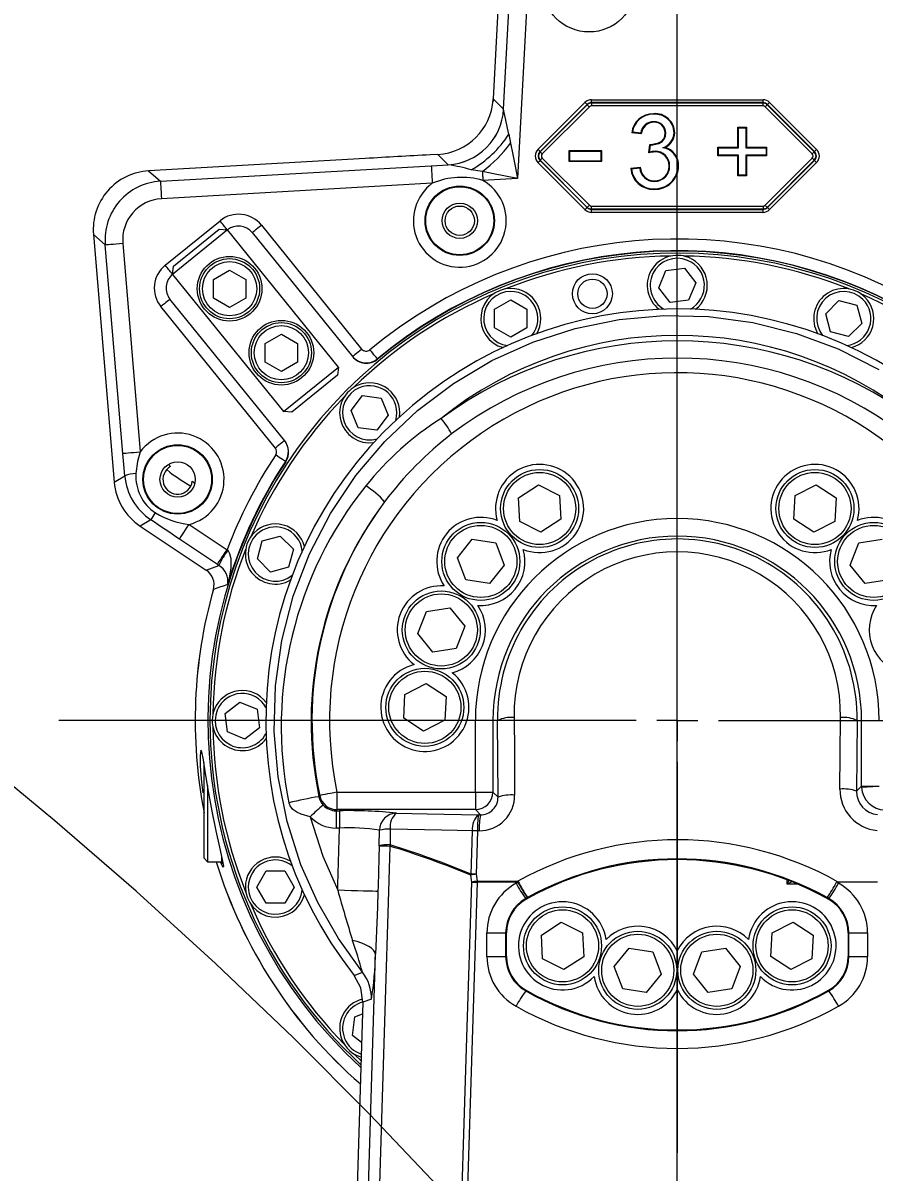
# Model space of a CAD drawing. Header units: millimetres. Extents: x 20 to 768, y 29 to 540.
# Drawn here: x 191.87 to 206.35, y 429.82 to 449.36 of the extents above; entities that cross this region are included whole.
import ezdxf

# ---------------------------------------------------------------- set-up
doc = ezdxf.new("R2010")
doc.units = ezdxf.units.MM
doc.linetypes.add('CENTERX2', pattern=[20.32, 12.7, -2.54, 2.54, -2.54])
doc.styles.add('SLDTEXTSTYLE0', font='TXT', dxfattribs={"width": 0.605})
doc.dimstyles.new('SLDDIMSTYLE0', dxfattribs={"dimtxt": 3.5, "dimasz": 3.5, "dimexe": 0, "dimexo": 0.0625, "dimgap": 0.875, "dimtad": 1, "dimtoh": 1, "dimlfac": 10, "dimrnd": 1e-09, "dimzin": 12, "dimdsep": 46, "dimtxsty": 'SLDTEXTSTYLE0', "dimsah": 1, "dimcen": 0.09, "dimadec": 0, "dimazin": 0, "dimtfac": 1, "dimtdec": 3, "dimtofl": 0, "dimtmove": 0, "dimatfit": 3, "dimfxl": 1, "dimfrac": 2, "dimtolj": 1, "dimtzin": 12, "dimarcsym": 0})

# ---------------------------------------------------------------- blocks, each defined once
blk = doc.blocks.new('*D11')
at = {"color": 7, "linetype": 'Continuous', "lineweight": 0, "transparency": 16777216}
for p, q in [((203.003, 512.502), (355.828, 512.502)), ((354.328, 252.399), (354.328, 512.502)), ((232.505, 252.399), (355.828, 252.399))]:
    blk.add_line(p, q, dxfattribs=at)
for points in [[(354.328, 512.502), (353.79, 509.002), (354.867, 509.002)], [(354.328, 252.399), (354.867, 255.899), (353.79, 255.899)]]:
    blk.add_solid(points, dxfattribs=at)
at = {"color": 7, "linetype": 'Continuous', "lineweight": 0, "transparency": 16777216, "insert": (349.816, 377.113), "char_height": 3.5, "attachment_point": 1, "rotation": 90, "style": 'SLDTEXTSTYLE0'}
blk.add_mtext('2601', dxfattribs=at)
blk = doc.blocks.new('SW_CENTERMARKSYMBOL_0')
at = {"color": 0, "linetype": 'Continuous', "lineweight": 0}
blk.add_line((0, 0.7), (0, 78.496), dxfattribs=at)
blk = doc.blocks.new('SW_CENTERMARKSYMBOL_1')
at = {"color": 0, "linetype": 'Continuous', "lineweight": 0}
for p, q in [((0, 0.7), (0, 7.35)), ((0, 0), (0, 0.35)), ((-0.7, 0), (-10.522, 0)), ((0, 0), (-0.35, 0)), ((0, 0), (0, -0.35)), ((0, 0), (0.35, 0)), ((0.7, 0), (9.437, 0)), ((0, -0.7), (0, -7.35))]:
    blk.add_line(p, q, dxfattribs=at)

msp = doc.modelspace()

# ---------------------------------------------------------------- linework, layer by layer
at = {"color": 7, "linetype": 'Continuous', "lineweight": 15}
for p, q in [((200.025953, 451.058915), (199.869537, 448.074308)), ((200.026774, 451.05888), (199.870358, 448.074272)), ((200.047488, 447.897938), (200.208805, 450.976053)), ((200.507983, 450.960377), (200.285767, 446.720246)), ((199.870358, 448.074272), (200.047488, 447.897938)), ((201.544037, 448.059586), (204.461194, 448.059586)), ((201.544037, 448.009649), (201.544037, 448.059586)), ((204.461194, 448.009649), (204.461194, 448.059586)), ((199.865439, 448.044208), (199.864712, 448.025742)), ((200.632363, 447.213331), (201.432364, 448.013321)), ((201.46767, 447.978023), (200.66767, 447.178021)), ((200.67157, 447.174123), (201.47157, 447.974113)), ((201.506877, 447.938815), (200.706877, 447.138813)), ((201.47157, 447.974113), (201.46767, 447.978023)), ((204.461194, 448.009649), (201.544037, 448.009649)), ((201.544037, 448.009649), (201.544037, 448.00413)), ((201.544037, 448.00413), (204.461194, 448.00413)), ((201.544037, 448.00413), (201.544037, 447.954205)), ((204.461194, 447.954205), (201.544037, 447.954205)), ((204.461194, 448.00413), (204.461194, 448.009649)), ((204.461194, 447.954205), (204.461194, 448.00413)), ((205.298354, 447.138813), (204.498353, 447.938815)), ((204.53756, 447.978023), (204.53366, 447.974113)), ((204.53366, 447.974113), (205.33366, 447.174123)), ((205.33756, 447.178021), (204.53756, 447.978023)), ((204.572867, 448.013321), (205.372867, 447.213331)), ((202.598587, 447.811166), (202.598666, 447.821656)), ((200.135802, 447.470799), (200.164752, 447.318354)), ((202.390051, 447.479728), (202.22723, 447.496012)), ((202.381484, 447.491124), (202.239816, 447.505286)), ((204.04502, 447.583226), (204.034538, 447.593704)), ((204.034538, 447.593704), (204.181076, 447.593704)), ((204.034538, 447.251776), (204.034538, 447.593704)), ((204.04502, 447.583226), (204.170595, 447.583226)), ((204.04502, 447.241298), (204.04502, 447.583226)), ((204.170595, 447.583226), (204.181076, 447.593704)), ((204.170595, 447.583226), (204.170595, 447.241298)), ((204.181076, 447.593704), (204.181076, 447.251776)), ((202.518782, 447.154084), (202.535572, 447.300628)), ((202.53094, 447.168115), (202.544808, 447.289148)), ((198.929912, 447.129873), (198.797971, 447.12235)), ((198.797994, 447.121945), (198.797971, 447.12235)), ((198.929936, 447.129455), (198.797994, 447.121945)), ((198.929936, 447.129455), (198.929912, 447.129873)), ((199.107002, 446.953193), (198.929936, 447.129455)), ((200.66767, 447.178021), (200.67157, 447.174123)), ((200.67157, 447.174123), (200.706877, 447.138813)), ((201.168731, 447.181168), (201.158249, 447.191647)), ((201.716389, 447.191647), (201.158249, 447.191647)), ((201.158249, 447.191647), (201.158249, 447.011653)), ((201.705907, 447.181168), (201.168731, 447.181168)), ((201.168731, 447.181168), (201.168731, 447.022131)), ((201.705907, 447.181168), (201.716389, 447.191647)), ((201.705907, 447.022131), (201.705907, 447.181168)), ((201.716389, 447.011653), (201.716389, 447.191647)), ((203.703096, 447.241298), (203.692615, 447.251776)), ((203.692615, 447.251776), (204.034538, 447.251776)), ((203.692615, 447.105244), (203.692615, 447.251776)), ((203.703096, 447.115722), (203.692615, 447.105244)), ((204.034538, 447.105244), (203.692615, 447.105244)), ((203.703096, 447.241298), (204.04502, 447.241298)), ((203.703096, 447.115722), (203.703096, 447.241298)), ((204.04502, 447.115722), (203.703096, 447.115722)), ((204.04502, 447.241298), (204.034538, 447.251776)), ((204.04502, 447.115722), (204.034538, 447.105244)), ((204.034538, 446.763316), (204.034538, 447.105244)), ((204.04502, 446.773794), (204.04502, 447.115722)), ((204.170595, 447.241298), (204.181076, 447.251776)), ((204.170595, 447.241298), (204.512518, 447.241298)), ((204.170595, 447.115722), (204.181076, 447.105244)), ((204.512518, 447.115722), (204.170595, 447.115722)), ((204.170595, 447.115722), (204.170595, 446.773794)), ((204.181076, 447.251776), (204.523, 447.251776)), ((204.523, 447.105244), (204.181076, 447.105244)), ((204.181076, 447.105244), (204.181076, 446.763316)), ((204.512518, 447.241298), (204.523, 447.251776)), ((204.512518, 447.241298), (204.512518, 447.115722)), ((204.512518, 447.115722), (204.523, 447.105244)), ((204.523, 447.251776), (204.523, 447.105244)), ((205.298354, 447.138813), (205.33366, 447.174123)), ((205.33366, 447.174123), (205.33756, 447.178021)), ((205.372867, 447.213331), (205.33756, 447.178021)), ((197.694591, 447.059527), (194.009008, 446.849647)), ((197.694614, 447.05911), (194.009031, 446.849242)), ((194.210358, 446.67435), (198.817222, 446.936694)), ((197.694614, 447.05911), (197.694591, 447.059527)), ((198.817222, 446.936694), (199.107728, 446.952537)), ((200.632363, 446.98998), (200.66767, 447.02529)), ((201.432364, 446.189979), (200.632363, 446.98998)), ((200.67157, 447.029188), (200.66767, 447.02529)), ((200.66767, 447.02529), (201.46767, 446.225289)), ((200.67157, 447.029188), (200.706877, 447.064498)), ((201.47157, 446.229187), (200.67157, 447.029188)), ((200.706877, 447.064498), (201.506877, 446.264497)), ((201.168731, 447.022131), (201.158249, 447.011653)), ((201.158249, 447.011653), (201.716389, 447.011653)), ((201.168731, 447.022131), (201.705907, 447.022131)), ((201.705907, 447.022131), (201.716389, 447.011653)), ((202.210949, 446.893576), (202.37377, 446.90986)), ((202.222654, 446.884206), (202.365577, 446.898499)), ((204.498353, 446.264497), (205.298354, 447.064498)), ((205.33366, 447.029188), (204.53366, 446.229187)), ((204.53756, 446.225289), (205.33756, 447.02529)), ((205.372867, 446.98998), (204.572867, 446.189979)), ((205.33756, 447.02529), (205.33366, 447.029188)), ((205.33756, 447.02529), (205.372867, 446.98998)), ((194.009031, 446.849242), (194.009008, 446.849647)), ((194.009031, 446.849242), (194.210358, 446.67435)), ((199.687107, 446.838549), (199.498143, 446.866122)), ((200.285767, 446.720246), (199.695758, 446.686641)), ((204.04502, 446.773794), (204.034538, 446.763316)), ((204.181076, 446.763316), (204.034538, 446.763316)), ((204.170595, 446.773794), (204.04502, 446.773794)), ((204.170595, 446.773794), (204.181076, 446.763316)), ((198.834254, 446.637586), (194.22739, 446.375254)), ((201.46767, 446.225289), (201.47157, 446.229187)), ((201.506877, 446.264497), (201.47157, 446.229187)), ((201.544037, 446.19917), (201.544037, 446.249095)), ((201.544037, 446.249095), (204.461194, 446.249095)), ((201.544037, 446.19917), (201.544037, 446.193651)), ((204.461194, 446.19917), (201.544037, 446.19917)), ((201.544037, 446.143726), (201.544037, 446.193651)), ((201.544037, 446.193651), (204.461194, 446.193651)), ((204.461194, 446.143726), (201.544037, 446.143726)), ((204.461194, 446.249095), (204.461194, 446.19917)), ((204.461194, 446.193651), (204.461194, 446.19917)), ((204.461194, 446.143726), (204.461194, 446.193651)), ((204.53366, 446.229187), (204.53756, 446.225289)), ((204.53756, 446.225289), (204.572867, 446.189979)), ((194.291245, 445.245055), (195.223821, 446.000245)), ((195.927054, 445.926336), (197.632912, 443.819764)), ((193.070652, 445.768979), (193.070242, 445.768944)), ((193.070242, 445.768944), (193.422676, 441.555718)), ((193.070652, 445.768979), (193.423086, 441.555754)), ((193.271978, 445.594099), (193.070652, 445.768979)), ((195.349685, 445.844808), (194.417109, 445.089629)), ((194.431892, 445.230273), (195.209038, 445.859602)), ((195.209038, 445.859602), (195.349685, 445.844808)), ((195.311998, 445.848778), (195.332822, 445.865634)), ((197.237646, 443.513373), (195.349685, 445.844808)), ((195.771625, 445.800463), (197.480782, 443.689838)), ((193.568781, 442.045918), (193.271978, 445.594099)), ((193.570524, 445.619074), (193.867327, 442.070893)), ((194.400247, 445.110455), (194.421071, 445.127312)), ((194.417109, 445.089629), (194.431892, 445.230273)), ((195.111853, 445.004276), (195.386854, 445.16305)), ((195.386854, 445.16305), (195.661853, 445.004276)), ((202.687789, 444.860199), (202.809308, 445.153573)), ((202.809308, 445.153573), (203.124134, 445.195022)), ((203.124134, 445.195022), (203.317441, 444.943097)), ((194.417109, 445.089629), (196.305071, 442.758194)), ((195.111853, 444.686738), (195.111853, 445.004276)), ((195.661853, 445.004276), (195.661853, 444.686738)), ((203.317441, 444.943097), (203.195923, 444.649723)), ((202.881098, 444.608286), (202.687789, 444.860199)), ((196.165107, 442.136529), (194.217332, 444.541827)), ((196.323995, 442.258123), (194.372762, 444.667688)), ((195.386854, 444.527963), (195.111853, 444.686738)), ((195.661853, 444.686738), (195.386854, 444.527963)), ((199.895759, 444.497135), (200.170758, 444.655898)), ((200.170758, 444.655898), (200.445758, 444.497135)), ((203.195923, 444.649723), (202.881098, 444.608286)), ((205.52775, 444.420543), (205.752286, 444.645086)), ((205.752286, 444.645086), (206.05901, 444.562891)), ((206.05901, 444.562891), (206.141196, 444.256178)), ((199.895759, 444.179586), (199.895759, 444.497135)), ((200.445758, 444.497135), (200.445758, 444.179586)), ((205.609937, 444.11383), (205.52775, 444.420543)), ((200.170758, 444.020823), (199.895759, 444.179586)), ((200.445758, 444.179586), (200.170758, 444.020823)), ((206.141196, 444.256178), (205.916659, 444.031635)), ((195.992902, 443.916276), (196.267902, 444.075039)), ((196.267902, 444.075039), (196.542902, 443.916276)), ((205.916659, 444.031635), (205.609937, 444.11383)), ((195.992902, 443.598727), (195.992902, 443.916276)), ((196.542902, 443.916276), (196.542902, 443.598727)), ((196.267902, 443.439964), (195.992902, 443.598727)), ((196.542902, 443.598727), (196.267902, 443.439964)), ((197.902047, 443.651882), (197.905692, 443.647388)), ((196.305071, 442.758194), (197.237646, 443.513373)), ((197.222863, 443.37273), (196.445718, 442.743412)), ((197.237646, 443.513373), (197.222863, 443.37273)), ((197.455199, 442.775694), (197.648507, 443.027619)), ((197.648507, 443.027619), (197.963333, 442.98617)), ((197.963333, 442.98617), (198.084851, 442.692796)), ((197.576718, 442.48232), (197.455199, 442.775694)), ((196.445718, 442.743412), (196.305071, 442.758194)), ((198.084851, 442.692796), (197.891544, 442.440871)), ((197.891544, 442.440871), (197.576718, 442.48232)), ((196.341342, 441.903487), (196.337484, 441.908148)), ((193.423086, 441.555754), (193.602711, 441.661957)), ((194.317877, 441.770092), (194.368011, 441.724911)), ((193.422676, 441.555718), (193.423086, 441.555754)), ((194.750815, 441.571704), (194.796494, 441.541353)), ((200.300619, 441.291502), (200.63962, 441.511527)), ((200.63962, 441.511527), (200.99967, 441.327956)), ((205.005675, 441.328135), (205.365819, 441.511527)), ((205.365819, 441.511527), (205.704707, 441.291323)), ((200.321667, 440.887907), (200.300619, 441.291502)), ((200.99967, 441.327956), (201.020716, 440.924362)), ((204.98442, 440.924552), (205.005675, 441.328135)), ((205.704707, 441.291323), (205.683452, 440.88774)), ((194.047424, 440.914586), (193.86571, 440.807143)), ((194.699002, 440.836659), (195.345563, 440.407208)), ((200.681715, 440.704337), (200.321667, 440.887907)), ((201.020716, 440.924362), (200.681715, 440.704337)), ((205.323309, 440.704349), (204.98442, 440.924552)), ((205.683452, 440.88774), (205.323309, 440.704349)), ((193.865483, 440.806809), (193.86571, 440.807143)), ((193.865483, 440.806809), (194.98766, 440.061441)), ((193.86571, 440.807143), (194.987887, 440.061775)), ((195.941371, 440.558043), (196.248093, 440.640226)), ((196.248093, 440.640226), (196.47263, 440.415695)), ((195.179804, 440.157655), (194.533243, 440.587107)), ((195.859184, 440.251318), (195.941371, 440.558043)), ((199.261734, 440.271059), (199.516152, 440.585068)), ((199.516152, 440.585068), (199.915306, 440.521744)), ((199.915306, 440.521744), (200.060041, 440.144399)), ((205.945158, 440.144614), (206.090087, 440.521875)), ((206.090087, 440.521875), (206.489274, 440.584996)), ((195.345563, 440.407208), (195.354155, 440.39686)), ((196.083721, 440.026787), (195.859184, 440.251318)), ((196.47263, 440.415695), (196.390443, 440.10897)), ((199.40647, 439.893714), (199.261734, 440.271059)), ((194.98766, 440.061441), (194.987887, 440.061775)), ((195.204808, 440.141097), (195.179804, 440.157655)), ((196.390443, 440.10897), (196.083721, 440.026787)), ((200.060041, 440.144399), (199.805623, 439.83039)), ((206.199413, 439.830461), (205.945158, 440.144614)), ((199.805623, 439.83039), (199.40647, 439.893714)), ((206.598599, 439.893583), (206.199413, 439.830461)), ((198.589034, 438.97951), (198.733964, 439.356783)), ((198.733964, 439.356783), (199.133149, 439.419905)), ((199.133149, 439.419905), (199.387406, 439.105752)), ((199.387406, 439.105752), (199.242475, 438.728491)), ((198.84329, 438.665369), (198.589034, 438.97951)), ((199.242475, 438.728491), (198.84329, 438.665369)), ((198.369621, 437.946895), (198.729764, 438.130286)), ((198.729764, 438.130286), (199.068652, 437.910083)), ((198.348366, 437.543312), (198.369621, 437.946895)), ((199.068652, 437.910083), (199.047396, 437.5065)), ((195.309245, 437.62317), (195.561168, 437.81648)), ((195.561168, 437.81648), (195.854539, 437.694958)), ((195.854539, 437.694958), (195.895987, 437.380138)), ((195.350692, 437.308338), (195.309245, 437.62317)), ((198.687253, 437.323108), (198.348366, 437.543312)), ((199.047396, 437.5065), (198.687253, 437.323108)), ((199.867515, 437.501648), (199.567926, 437.501648)), ((199.567926, 436.286345), (199.567926, 437.501648)), ((199.867515, 437.501648), (199.867515, 436.286345)), ((199.943286, 437.501648), (199.867515, 437.501648)), ((199.953021, 436.200836), (199.943286, 437.501648)), ((206.061946, 437.501648), (206.052829, 436.301318)), ((206.061946, 437.501648), (206.137717, 437.501648)), ((206.137717, 436.386207), (206.137717, 437.501648)), ((206.137717, 437.501648), (206.437304, 437.501648)), ((195.644063, 437.186828), (195.350692, 437.308338)), ((195.895987, 437.380138), (195.644063, 437.186828)), ((194.952615, 435.161653), (194.952615, 436.785463)), ((195.012615, 436.398879), (195.012615, 435.101655)), ((206.052829, 436.301318), (206.137717, 436.386207)), ((206.137717, 436.386207), (206.437304, 436.386207)), ((196.907025, 436.207584), (196.920297, 436.224786)), ((197.213495, 436.286345), (197.213495, 435.986748)), ((197.213495, 436.286345), (199.567926, 436.286345)), ((199.567926, 436.286345), (199.867515, 436.286345)), ((199.567926, 436.286345), (199.567926, 435.986748)), ((199.867515, 436.286345), (199.953021, 436.200836)), ((197.198273, 435.967985), (197.257608, 435.967985)), ((197.198273, 435.967985), (197.198273, 435.673264)), ((199.567926, 435.986748), (197.213495, 435.986748)), ((197.257608, 435.967985), (197.257608, 435.673264)), ((199.654738, 435.89994), (199.567926, 435.986748)), ((199.623774, 435.900048), (199.654738, 435.89994)), ((197.257608, 435.673264), (197.198273, 435.673264)), ((197.932317, 435.373429), (197.936012, 435.637489)), ((198.120455, 435.656908), (198.118155, 435.38988)), ((199.634561, 435.627368), (199.60341, 435.627476)), ((194.952615, 435.161653), (195.012615, 435.101655)), ((195.252616, 435.076657), (195.252616, 435.187081)), ((195.012615, 435.101655), (195.252616, 435.101655)), ((195.252616, 435.076657), (195.277283, 435.076657)), ((195.848364, 434.669796), (196.007135, 434.9448)), ((196.007135, 434.9448), (196.324678, 434.9448)), ((196.324678, 434.9448), (196.483449, 434.669796)), ((199.505071, 434.755936), (199.488494, 434.873417)), ((199.581125, 434.888628), (199.597806, 434.769717)), ((199.597806, 434.769717), (200.291708, 434.769717)), ((205.728468, 434.761349), (206.40631, 434.761349)), ((196.007135, 434.394792), (195.848364, 434.669796)), ((196.483449, 434.669796), (196.324678, 434.394792)), ((199.597774, 434.753028), (199.255013, 423.722461)), ((199.505071, 434.755936), (199.597774, 434.753028)), ((200.291683, 434.753028), (199.597774, 434.753028)), ((200.261362, 434.736148), (200.291683, 434.753028)), ((205.710009, 434.754983), (205.74387, 434.736148)), ((196.324678, 434.394792), (196.007135, 434.394792)), ((200.452863, 434.490827), (200.424348, 434.474853)), ((200.430757, 434.463421), (200.424348, 434.474853)), ((200.430757, 434.463421), (200.466864, 434.483603)), ((205.538368, 434.483603), (205.574475, 434.463421)), ((205.580884, 434.474853), (205.552368, 434.490827)), ((205.574475, 434.463421), (205.580884, 434.474853)), ((200.690408, 433.853892), (201.029409, 434.073916)), ((201.029409, 434.073916), (201.389457, 433.890346)), ((204.615886, 433.890525), (204.97603, 434.073904)), ((204.97603, 434.073904), (205.314918, 433.853713)), ((199.764021, 433.489481), (199.764021, 433.889488)), ((199.764021, 433.889488), (200.083041, 433.889488)), ((200.083041, 433.889488), (200.083041, 433.489481)), ((200.096126, 433.889488), (200.083041, 433.889488)), ((200.096126, 433.489481), (200.096126, 433.889488)), ((200.096126, 433.889488), (200.096537, 433.889488)), ((200.096537, 433.489481), (200.096537, 433.889488)), ((200.711454, 433.450297), (200.690408, 433.853892)), ((201.389457, 433.890346), (201.410505, 433.486751)), ((204.594631, 433.486942), (204.615886, 433.890525)), ((205.314918, 433.853713), (205.293663, 433.450124)), ((205.908693, 433.889488), (205.908693, 433.489481)), ((205.908695, 433.889488), (205.909104, 433.889488)), ((205.909104, 433.889488), (205.922191, 433.889488)), ((205.909104, 433.889488), (205.909104, 433.489481)), ((205.922191, 433.889488), (206.241211, 433.889488)), ((205.922191, 433.489481), (205.922191, 433.889488)), ((206.241211, 433.889488), (206.241211, 433.489481)), ((201.930794, 433.317915), (202.185212, 433.631936)), ((202.185212, 433.631936), (202.584365, 433.568612)), ((203.421028, 433.568743), (203.820214, 433.631852)), ((203.820214, 433.631852), (204.074469, 433.317712)), ((199.764021, 433.489481), (200.083041, 433.489481)), ((200.096126, 433.489481), (200.083041, 433.489481)), ((200.096126, 433.489481), (200.096537, 433.489481)), ((201.071504, 433.266726), (200.711454, 433.450297)), ((201.410505, 433.486751), (201.071504, 433.266726)), ((202.584365, 433.568612), (202.7291, 433.191267)), ((203.276098, 433.191475), (203.421028, 433.568743)), ((204.93352, 433.266738), (204.594631, 433.486942)), ((205.293663, 433.450124), (204.93352, 433.266738)), ((205.908695, 433.489481), (205.909104, 433.489481)), ((205.909104, 433.489481), (205.922191, 433.489481)), ((205.922191, 433.489481), (206.241211, 433.489481)), ((202.075529, 432.940576), (201.930794, 433.317915)), ((204.074469, 433.317712), (203.929539, 432.940445)), ((202.7291, 433.191267), (202.474683, 432.877252)), ((203.530353, 432.877329), (203.276098, 433.191475)), ((200.430757, 432.915548), (200.424348, 432.904121)), ((202.474683, 432.877252), (202.075529, 432.940576)), ((203.929539, 432.940445), (203.530353, 432.877329)), ((205.574475, 432.915548), (205.580884, 432.904121)), ((197.654099, 432.715222), (196.005874, 378.715211)), ((197.799527, 432.763437), (197.654099, 432.715222)), ((197.476654, 432.147542), (197.518102, 432.462368)), ((197.518102, 432.462368), (197.648024, 432.516185)), ((197.633108, 432.027492), (197.476654, 432.147542))]:
    msp.add_line(p, q, dxfattribs=at)
at = {"color": 8, "linetype": 'Continuous', "lineweight": 15}
for p, q in [((204.871185, 434.720221), (204.871185, 434.786573)), ((204.871185, 434.720221), (204.900452, 434.778753)), ((204.950395, 434.759823), (204.871185, 434.720221)), ((205.044167, 434.720221), (204.871185, 434.720221))]:
    msp.add_line(p, q, dxfattribs=at)
at = {"color": 7, "linetype": 'Continuous', "lineweight": 15, "flags": 128}
for points in [[(199.86972, 448.062053), (199.86923, 448.056331), (199.866204, 448.025635)], [(201.432364, 448.013321), (201.439033, 448.006657), (201.445465, 448.00022), (201.451425, 447.994259), (201.4567, 447.98899), (201.461102, 447.984591), (201.464471, 447.981218), (201.466687, 447.979), (201.46767, 447.978023)], [(201.47157, 447.974113), (201.472553, 447.973135), (201.474769, 447.970918), (201.478138, 447.967544), (201.48254, 447.963146), (201.487815, 447.957876), (201.493776, 447.951916), (201.500207, 447.945479), (201.506877, 447.938815)], [(204.498353, 447.938815), (204.505025, 447.945479), (204.511455, 447.951916), (204.517415, 447.957876), (204.522692, 447.963146), (204.527092, 447.967544), (204.530461, 447.970918), (204.532678, 447.973135), (204.53366, 447.974113)], [(204.53756, 447.978023), (204.538543, 447.979), (204.540759, 447.981218), (204.544128, 447.984591), (204.54853, 447.98899), (204.553807, 447.994259), (204.559766, 448.00022), (204.566197, 448.006657), (204.572867, 448.013321)], [(202.603637, 447.685602), (202.603681, 447.681573), (202.603717, 447.678343), (202.603753, 447.675112)], [(202.239816, 447.505286), (202.233519, 447.500649), (202.22723, 447.496012)], [(202.381484, 447.491124), (202.385317, 447.48601), (202.390051, 447.479728)], [(202.558967, 447.288361), (202.68912, 447.315386), (202.746123, 447.349647), (202.781497, 447.390142), (202.801652, 447.439876), (202.807586, 447.493485)], [(202.558978, 447.29884), (202.683653, 447.324422), (202.737819, 447.356418), (202.771155, 447.393325), (202.790652, 447.438982), (202.797103, 447.493473)], [(202.949433, 447.498825), (202.954678, 447.498813), (202.959923, 447.498813)], [(200.164752, 447.318354), (200.202919, 447.129718), (200.243683, 446.928242), (200.285767, 446.720246)], [(202.544808, 447.289148), (202.55107, 447.288719), (202.558967, 447.288361)], [(202.558967, 447.288361), (202.55897, 447.290984), (202.558975, 447.294918), (202.558978, 447.29884)], [(200.632363, 447.213331), (200.639035, 447.206655), (200.645465, 447.20023), (200.651425, 447.194269), (200.6567, 447.188988), (200.661102, 447.18459), (200.664471, 447.181216), (200.666687, 447.178999), (200.66767, 447.178021)], [(202.53094, 447.168115), (202.524863, 447.161117), (202.518782, 447.154084)], [(202.624085, 447.181872), (202.624096, 447.176626), (202.624106, 447.171393)], [(202.756427, 447.243777), (202.77155, 447.245363), (202.786672, 447.246948)], [(198.817222, 446.936694), (198.817696, 446.928361), (198.818765, 446.909586), (198.82039, 446.881047), (198.822514, 446.843758), (198.825058, 446.799067), (198.827933, 446.74857), (198.831036, 446.694091), (198.834254, 446.637586)], [(202.222654, 446.884206), (202.216796, 446.888891), (202.210949, 446.893576)], [(202.365577, 446.898499), (202.36917, 446.903494), (202.37377, 446.90986)], [(202.872714, 446.935061), (202.867472, 446.935049), (202.862231, 446.935049)], [(205.298354, 447.064498), (205.305025, 447.057823), (205.311455, 447.051385), (205.317415, 447.045437), (205.32269, 447.040156), (205.327092, 447.035757), (205.330461, 447.032383), (205.332677, 447.030166), (205.33366, 447.029188)], [(199.687107, 446.838549), (199.688104, 446.821061), (199.689133, 446.802989), (199.690191, 446.784392), (199.691275, 446.765366), (199.692379, 446.745995), (199.693496, 446.726349), (199.694624, 446.706537), (199.695758, 446.686641)], [(200.285767, 446.720246), (200.077578, 446.761385), (199.875918, 446.801236), (199.687107, 446.838549)], [(202.611889, 446.671429), (202.611892, 446.676031), (202.611895, 446.681908)], [(194.210358, 446.67435), (194.210832, 446.666029), (194.211901, 446.647254), (194.213527, 446.618703), (194.21565, 446.581426), (194.218194, 446.536723), (194.22107, 446.486238), (194.224172, 446.431759), (194.22739, 446.375254)], [(202.606024, 446.545854), (202.60603, 446.542707), (202.606036, 446.53956), (202.606043, 446.535376)], [(201.432364, 446.189979), (201.439033, 446.196655), (201.445465, 446.20308), (201.451425, 446.20904), (201.4567, 446.214321), (201.461102, 446.21872), (201.464471, 446.222082), (201.466687, 446.224299), (201.46767, 446.225289)], [(204.498353, 446.264497), (204.505025, 446.257821), (204.511455, 446.251396), (204.517415, 446.245435), (204.522692, 446.240154), (204.527092, 446.235755), (204.530461, 446.232382), (204.532678, 446.230164), (204.53366, 446.229187)], [(195.332822, 445.865634), (195.323675, 445.876935), (195.31282, 445.890334), (195.300442, 445.905629), (195.286753, 445.922533), (195.271987, 445.94076), (195.256396, 445.960012), (195.240249, 445.979956), (195.223821, 446.000245)], [(195.771625, 445.800463), (195.774611, 445.802882), (195.783456, 445.810047), (195.797819, 445.821682), (195.817149, 445.837334), (195.840702, 445.856407), (195.867573, 445.878163), (195.896731, 445.901778), (195.927054, 445.926336)], [(193.271978, 445.594099), (193.280291, 445.594791), (193.29903, 445.596352), (193.327519, 445.598737), (193.364737, 445.60186), (193.409346, 445.605591), (193.459744, 445.609799), (193.514121, 445.614353), (193.570524, 445.619074)], [(194.400247, 445.110455), (194.3911, 445.121744), (194.380244, 445.135155), (194.367867, 445.150438), (194.354177, 445.167342), (194.339412, 445.185581), (194.323821, 445.204833), (194.307674, 445.224765), (194.291245, 445.245055)], [(194.372762, 444.667688), (194.369775, 444.665268), (194.36093, 444.658104), (194.346567, 444.646481), (194.327237, 444.630829), (194.303685, 444.611755), (194.276813, 444.589988), (194.247655, 444.566384), (194.217332, 444.541827)], [(197.646876, 433.221194), (197.236992, 433.793119), (196.886499, 434.405437), (196.600856, 435.048512), (196.365268, 435.785404), (196.212904, 436.546269), (196.146562, 437.316659), (196.168298, 438.092843), (196.277061, 438.863817), (196.470673, 439.614955), (196.747377, 440.336636), (197.103852, 441.024855), (197.533449, 441.666821), (198.027253, 442.249635), (198.584297, 442.776027), (199.194511, 443.236271), (199.848582, 443.622735), (200.54384, 443.93591), (201.267549, 444.169858), (202.013661, 444.321099), (202.77456, 444.389168), (203.535941, 444.372693), (204.288858, 444.270972), (205.028023, 444.086293), (205.739716, 443.822244), (206.431796, 443.471745)], [(197.477484, 443.693903), (197.48047, 443.696323), (197.489314, 443.703488), (197.503678, 443.715122), (197.523007, 443.730775), (197.546561, 443.749848), (197.573432, 443.771604), (197.60259, 443.795219), (197.632912, 443.819764)], [(197.902047, 443.651882), (197.898496, 443.656162), (197.890494, 443.665818), (197.878327, 443.68048), (197.862433, 443.699649), (197.843382, 443.722621), (197.821858, 443.748573), (197.798636, 443.776575), (197.774549, 443.805626)], [(196.320537, 442.26239), (196.31755, 442.25997), (196.308705, 442.252806), (196.294342, 442.241171), (196.275012, 442.225519), (196.251459, 442.206445), (196.224587, 442.18469), (196.19543, 442.161074), (196.165107, 442.136529)], [(193.568781, 442.045918), (193.577094, 442.04661), (193.595832, 442.048171), (193.624322, 442.050556), (193.66154, 442.053679), (193.706149, 442.05741), (193.756547, 442.061618), (193.810924, 442.066172), (193.867327, 442.070893)], [(193.602711, 441.661957), (193.585509, 441.85392), (193.568781, 442.045918)], [(193.867327, 442.070893), (193.822763, 441.90636), (193.792891, 441.702297)], [(196.337484, 441.908148), (196.332844, 441.911212), (196.322387, 441.918126), (196.306489, 441.92864), (196.285719, 441.942373), (196.260825, 441.958824), (196.232699, 441.977421), (196.202353, 441.997484), (196.170877, 442.018297)], [(194.533243, 440.587107), (194.537859, 440.594056), (194.548263, 440.609721), (194.564081, 440.633539), (194.584744, 440.664652), (194.609512, 440.701941), (194.637494, 440.744069), (194.667686, 440.789512), (194.699002, 440.836659)], [(195.179804, 440.157655), (195.18442, 440.164605), (195.194824, 440.180269), (195.210641, 440.204075), (195.231306, 440.235189), (195.256074, 440.272477), (195.284056, 440.314606), (195.314247, 440.36006), (195.345563, 440.407208)], [(195.354155, 440.39686), (195.384499, 440.3433), (195.405222, 440.256444), (195.407177, 440.097717), (195.365842, 439.856342), (195.355244, 439.816681), (195.354846, 439.815262)], [(194.987887, 440.061775), (195.095657, 440.101436), (195.204808, 440.141097)], [(200.226241, 437.551776), (200.231114, 436.959091), (200.236036, 436.235133)], [(205.769819, 436.336842), (205.773909, 436.931709), (205.778989, 437.551776)], [(195.226741, 435.101655), (195.2732, 435.008684), (195.286332, 435.024432), (195.266067, 435.141376), (195.219784, 435.346547), (195.156584, 435.627821), (195.088442, 435.959974), (195.027251, 436.30065), (194.979153, 436.604372), (194.943637, 436.836091), (194.917375, 436.971787), (194.898121, 436.997321), (194.88695, 436.910263), (194.888364, 436.721364), (194.90807, 436.45424), (194.932201, 436.272088)], [(206.437428, 436.381236), (206.38099, 436.378434), (206.326574, 436.375728), (206.276125, 436.373225), (206.231451, 436.371008), (206.19415, 436.36916), (206.165559, 436.367729), (206.146701, 436.3668), (206.138249, 436.366382)], [(197.213495, 436.286345), (197.158102, 436.27471), (197.104699, 436.263505), (197.055203, 436.25311), (197.011394, 436.243919), (196.974843, 436.236242), (196.946864, 436.230365), (196.928461, 436.226502), (196.920297, 436.224786)], [(196.758303, 435.86686), (196.606176, 435.908082), (196.52927, 435.943642), (196.465079, 435.989252), (196.414593, 436.052397), (196.397972, 436.094979), (196.395995, 436.103609)], [(197.213495, 435.986748), (197.205576, 435.976997), (197.198273, 435.967985)], [(196.758303, 435.86686), (196.973859, 435.194972), (197.227309, 434.615877)], [(198.227057, 435.928169), (198.748471, 435.917667), (199.623774, 435.900048)], [(197.227309, 434.615877), (197.230058, 434.706405), (197.257608, 435.673264)], [(199.517159, 435.628382), (198.998579, 435.638967), (198.120455, 435.656908)], [(199.494769, 434.890154), (199.505599, 435.245648), (199.517159, 435.628382)], [(199.60341, 435.627476), (199.591905, 435.24442), (199.581125, 434.888628)], [(198.111725, 435.36748), (198.09371, 434.779814), (198.020171, 432.380942), (197.907913, 428.70141), (197.795648, 425.021652), (197.68177, 421.342555), (197.564674, 417.664984), (197.381212, 412.065539), (197.19551, 406.467983), (197.009624, 400.870606), (196.873584, 396.675703), (196.742501, 392.478165), (196.484427, 384.072444)], [(197.932317, 435.373429), (197.925926, 435.158959), (197.911683, 434.686676), (197.908896, 434.595147)], [(197.908896, 434.595147), (197.872904, 434.596267), (197.818763, 434.597925), (197.747996, 434.600094), (197.662591, 434.602693), (197.56495, 434.605661), (197.457819, 434.608904), (197.344207, 434.612337), (197.227309, 434.615877)], [(197.908896, 434.595147), (197.900133, 434.326735), (197.868819, 433.526877)], [(199.164142, 423.72534), (199.423413, 432.114723), (199.505071, 434.755936)], [(197.868819, 433.526877), (197.858957, 433.561364), (197.836623, 433.595601), (197.802223, 433.628979), (197.756379, 433.660904), (197.69992, 433.690778), (197.63387, 433.718077), (197.559423, 433.7423), (197.477928, 433.763006)], [(196.299437, 384.089479), (196.557028, 392.484632), (196.688194, 396.688387), (196.824321, 400.889495), (197.010049, 406.485757), (197.195599, 412.082192), (197.37895, 417.680505), (197.504944, 421.640566), (197.627386, 425.602284), (197.748077, 429.564706), (197.868819, 433.526877)], [(197.504447, 433.169201), (197.576976, 433.195588), (197.646876, 433.221194)], [(197.654099, 432.715222), (197.619286, 432.955399), (197.504447, 433.169201)], [(197.494048, 431.838992), (197.510595, 431.822947), (197.623594, 431.715796)]]:
    msp.add_lwpolyline(points, dxfattribs=at)
at = {"color": 7, "linetype": 'Continuous', "lineweight": 15}
for centre, radius in [((201.502615, 450.001652), 0.789793), ((199.302615, 446.001652), 0.590067), ((199.302615, 446.001652), 0.579037), ((199.302615, 446.001652), 0.3), ((199.302615, 446.001652), 0.25), ((195.386853, 444.845505), 0.55), ((195.386853, 444.845505), 0.511), ((195.386853, 444.845505), 0.461), ((201.558947, 444.759463), 0.34), ((201.558947, 444.759463), 0.25), ((196.267902, 443.757501), 0.55), ((196.267902, 443.757501), 0.511), ((196.267902, 443.757501), 0.461), ((194.502615, 441.601652), 0.590067), ((194.502615, 441.601652), 0.579037), ((194.502615, 441.601652), 0.3), ((200.660668, 441.107935), 0.6635), ((200.660668, 441.107935), 0.6135), ((205.344563, 441.107935), 0.6635), ((205.344563, 441.107935), 0.6135), ((199.660888, 440.20773), 0.6635), ((199.660888, 440.20773), 0.6135), ((206.344343, 440.20773), 0.6635), ((206.344343, 440.20773), 0.6135), ((198.98822, 439.042634), 0.6635), ((198.98822, 439.042634), 0.6135), ((198.708508, 437.726697), 0.6635), ((198.708508, 437.726697), 0.6135), ((201.050456, 433.670324), 0.6635), ((201.050456, 433.670324), 0.6135), ((204.954775, 433.670324), 0.6635), ((204.954775, 433.670324), 0.6135), ((202.329947, 433.254592), 0.6635), ((202.329947, 433.254592), 0.6135), ((203.675284, 433.254592), 0.6635), ((203.675284, 433.254592), 0.6135)]:
    msp.add_circle(centre, radius, dxfattribs=at)
at = {"color": 7, "linetype": 'CENTERX2', "lineweight": 0}
for centre, radius, start, end in [((203.002615, 378.501652), 134, 299.41474731, 180), ((203.002615, 378.501652), 130.743499, 314.29658528, 194.29658528), ((143.997116, 378.501652), 74.9945, 25.50539372, 205.5)]:
    msp.add_arc(centre, radius, start, end, dxfattribs=at)
at = {"color": 7, "linetype": 'Continuous', "lineweight": 15}
for centre, radius, start, end in [((200.122115, 448.031474), 0.25424, 173.0919321, 179.8464289), ((201.544037, 447.901652), 0.15793, 90, 135), ((204.461194, 447.901652), 0.15793, 45, 90), ((199.04726, 447.953161), 1.001752, 273.4189794, 356.8398832), ((199.047081, 447.952787), 1.002087, 273.4697193, 356.8268631), ((188.245661, 445.235237), 12.098478, 10.6483317, 12.7110516), ((201.544037, 447.901652), 0.107998, 90, 135), ((201.544037, 447.901652), 0.102483, 90, 135), ((201.544037, 447.901652), 0.052552, 90, 135), ((204.461194, 447.901652), 0.107998, 45, 90), ((204.461194, 447.901652), 0.102483, 45, 90), ((204.461194, 447.901652), 0.052552, 45, 90), ((202.592435, 447.454107), 0.367601, 89.0288943, 173.4543647), ((202.591231, 447.456449), 0.354792, 88.8120439, 172.0881376), ((202.597033, 447.469025), 0.216679, 88.2534922, 174.145996), ((202.605531, 447.458606), 0.216513, 90.470692, 174.4015686), ((202.625427, 447.488095), 0.324184, 1.896813, 94.7491664), ((202.625459, 447.488095), 0.334636, 1.8355901, 94.5924703), ((202.613765, 447.492041), 0.193826, 0.4268538, 92.9952688), ((202.614193, 447.492497), 0.182913, 0.3055518, 93.2719522), ((198.559475, 448.494546), 1.879591, 299.9603029, 326.9982392), ((202.670274, 447.509525), 0.279364, 287.9622947, 357.8050425), ((202.679717, 447.506039), 0.280299, 292.4311808, 358.5227752), ((202.799633, 449.877699), 2.384227, 269.9391959, 270.1911143), ((198.228097, 448.768638), 2.419495, 307.0866802, 323.171917), ((203.530306, 448.091453), 1.270787, 218.4851206, 219.1494265), ((202.568082, 447.572082), 0.273394, 263.1706916, 268.091595), ((205.513642, 319.476862), 127.821622, 93.01166213, 93.50705264), ((200.744037, 447.101652), 0.15793, 135, 225), ((200.744037, 447.101652), 0.107998, 135, 225), ((200.744037, 447.101652), 0.102483, 135, 225), ((200.744037, 447.101652), 0.052552, 135, 225), ((202.635822, 446.771006), 0.400558, 91.6760573, 106.9892687), ((202.633646, 446.794918), 0.387071, 91.4153573, 105.3872871), ((202.632122, 446.941332), 0.240674, 358.5069909, 91.9134837), ((202.63211, 446.941325), 0.230207, 358.4376582, 91.9924032), ((202.713772, 446.945781), 0.301034, 357.7185956, 81.8540661), ((202.723147, 446.951283), 0.302412, 356.6806552, 77.874096), ((205.261194, 447.101652), 0.052552, 315, 45), ((205.261194, 447.101652), 0.102483, 315, 45), ((205.261194, 447.101652), 0.107998, 315, 45), ((205.261194, 447.101652), 0.15793, 315, 45), ((198.678778, 444.089438), 2.895054, 73.5593251, 81.4793086), ((202.595378, 446.920606), 0.385378, 184.0220043, 271.5858211), ((202.594315, 446.918952), 0.373282, 185.341017, 271.7974671), ((202.608951, 446.91537), 0.243958, 183.9654531, 270.6898668), ((202.609865, 446.918139), 0.23624, 182.0083793, 270.4924036), ((202.623466, 446.936577), 0.391111, 267.4439823, 359.592806), ((202.623575, 446.936479), 0.401486, 267.4972382, 359.6138932), ((202.618631, 446.925599), 0.254259, 268.4804055, 2.1326633), ((202.618517, 446.925711), 0.243893, 268.4440552, 2.1942198), ((203.016275, 445.379661), 1.554137, 89.6764444, 90.0629726), ((199.302615, 446.001652), 0.789793, 126.3714875, 60.14684), ((199.332903, 445.469701), 1.269885, 73.3969697, 113.1209083), ((195.538481, 445.61167), 0.5, 39, 129), ((201.544037, 446.301652), 0.15793, 225, 270), ((201.544037, 446.301652), 0.107998, 225, 270), ((201.544037, 446.301652), 0.102483, 225, 270), ((201.544037, 446.301652), 0.052552, 225, 270), ((204.461194, 446.301652), 0.052552, 270, 315), ((204.461194, 446.301652), 0.102483, 270, 315), ((204.461194, 446.301652), 0.107998, 270, 315), ((204.461194, 446.301652), 0.15793, 270, 315), ((195.538481, 445.61167), 0.3, 39, 129), ((181.218949, 434.420257), 18.171353, 38.9551744, 39.0396672), ((203.002615, 437.501652), 8.189793, 60.466719, 129.6699161), ((203.002615, 437.501652), 7.95, 312.5988153, 180), ((203.002615, 437.501652), 7.990067, 60.466719, 129.6699161), ((203.002615, 437.501652), 7.984278, 60.2955705, 129.6703843), ((203.002615, 437.501652), 7.9, 90.7902574, 111.7097426), ((203.002615, 444.901652), 0.511, 67.5, 232.7639836), ((203.002615, 437.501652), 7.9, 68.2902574, 89.2097426), ((203.002615, 444.901652), 0.511, 307.2360164, 67.5), ((194.605906, 444.856486), 0.5, 129, 219), ((194.605906, 444.856486), 0.3, 129, 219), ((205.270776, 453.894797), 13.97616, 218.9412562, 219.0511092), ((203.002615, 437.501652), 7.9, 113.2902574, 134.2097426), ((200.170758, 444.338361), 0.511, 90, 255.2639836), ((200.170758, 444.338361), 0.511, 329.7360164, 90), ((205.834473, 444.338361), 0.511, 45, 210.2639836), ((203.002615, 437.501652), 7.9, 45.7902574, 66.7097426), ((205.834473, 444.338361), 0.511, 284.7360164, 45), ((203.002615, 437.501652), 7, 322.030232, 218.2374406), ((203.002615, 437.633642), 6.418178, 51.2505171, 128.7494829), ((203.002615, 437.187716), 6.771706, 53.6127738, 126.3872262), ((197.710718, 443.882696), 0.100071, 218.9671572, 309.6320086), ((197.710531, 443.882703), 0.299927, 219.0120458, 309.6830363), ((197.714218, 443.878627), 0.300223, 218.9638642, 309.625772), ((203.002615, 437.31348), 6.352602, 52.8225787, 127.1774213), ((203.002615, 437.501652), 5.915311, 349.081693, 191.8559425), ((197.770025, 442.734242), 0.511, 112.5, 277.7639836), ((197.770025, 442.734242), 0.511, 352.2360164, 112.5), ((203.002615, 437.501652), 7.9, 135.7902574, 156.7097426), ((201.786126, 438.220178), 5.231752, 122.3668084, 141.2952547), ((197.539889, 441.469966), 1.859122, 29.1320514, 38.9669498), ((194.502615, 441.601652), 0.789793, 284.3979689, 143.5497566), ((196.087456, 442.073713), 0.299876, 326.4880133, 38.9899149), ((196.090643, 442.068967), 0.300389, 326.5722771, 39.028323), ((202.823302, 437.618641), 6.001248, 127.573952, 143.0896494), ((203.002615, 437.501652), 8.189793, 146.5302583, 159.2201818), ((196.087321, 442.073477), 0.100131, 326.5596504, 39.0280034), ((194.502615, 441.601652), 0.25, 118.5352481, 353.1185136), ((194.5416, 441.9791), 0.223607, 211.89367, 224.8926874), ((203.002615, 437.501652), 7.984278, 146.5429072, 227.6135472), ((203.002615, 437.501652), 7.990067, 146.5302583, 163.1683386), ((200.660668, 441.107935), 0.75, 248.2476433, 195.7523567), ((205.344563, 441.107935), 0.75, 344.2476433, 291.7523567), ((193.812286, 441.142402), 0.560231, 91.9839731, 111.9678622), ((194.601903, 441.750517), 1.003109, 185.0650001, 236.4434227), ((194.539734, 441.654623), 0.748364, 176.3475332, 236.3806256), ((197.217382, 445.671211), 4.867463, 234.1693543, 239.2147031), ((202.798253, 437.402752), 6.532739, 141.2513016, 191.4706823), ((196.87299, 440.172113), 1.559061, 42.3694612, 57.8172922), ((202.977794, 437.486658), 6.204053, 142.9719237, 191.8978586), ((203.002615, 437.501652), 6.214899, 143.2200672, 191.8559425), ((172.923997, 455.092527), 25.440385, 326.1306809, 326.4470407), ((194.864056, 442.264785), 1.437632, 239.0820006, 263.407341), ((92.024767, 289.0391), 182.96116, 55.92521514, 56.10869035), ((196.165907, 440.333509), 0.511, 14.7360164, 135), ((199.660888, 440.20773), 0.75, 68.2476433, 213.7523567), ((203.002615, 437.501652), 3.434689, 0, 180), ((206.344343, 440.20773), 0.75, 326.2476433, 111.7523567), ((196.165907, 440.333509), 0.511, 135, 300.2639836), ((203.002615, 437.501652), 3.135101, 0, 180), ((203.002616, 437.529823), 3.05946, 359.4723515, 180.5276485), ((203.002615, 437.501652), 7.9, 158.2902574, 179.2097426), ((196.540347, 439.532727), 1.467576, 143.9268964, 155.5095995), ((199.660888, 440.20773), 0.75, 266.2476433, 15.7523567), ((203.002615, 437.592957), 2.776679, 359.1502098, 180.8497902), ((206.344343, 440.20773), 0.75, 164.2476433, 273.7523567), ((194.823358, 439.812676), 0.29853, 344.0799663, 56.5553433), ((195.032518, 439.8643), 0.326037, 351.3495331, 58.1001121), ((203.002615, 437.501652), 8.201358, 164.2277102, 191.0247303), ((203.644511, 415.434354), 25.751645, 108.7783636, 109.353721), ((198.98822, 439.042634), 0.75, 86.2476433, 231.7523567), ((198.98822, 439.042634), 0.75, 284.2476433, 33.7523567), ((207.017011, 439.042634), 0.75, 146.2476433, 255.7523567), ((198.708508, 437.726697), 0.75, 104.2476433, 51.7523567), ((195.602615, 437.501652), 0.511, 37.2360164, 157.5), ((195.602615, 437.501652), 0.511, 157.5, 322.7639836), ((203.002615, 437.501652), 7.95, 180, 227.4011847), ((200.170146, 437.044752), 0.510117, 83.6866977, 116.4055412), ((205.835083, 437.044738), 0.510131, 63.5948853, 96.3129795), ((203.002615, 437.501652), 7.9, 180.7902574, 201.7097426), ((206.470759, 436.328538), 0.70099, 179.3212193, 264.3476525), ((205.827174, 435.648689), 0.69054, 70.9265264, 94.7644091), ((198.110632, 428.984078), 7.323094, 99.4599235, 103.5409902), ((197.197604, 436.262419), 0.295708, 190.6866598, 222.0952063), ((197.214248, 436.287265), 0.300517, 191.9996201, 269.8564274), ((199.566959, 436.287304), 0.300558, 270.1842744, 359.8171505), ((199.635755, 436.227694), 0.600327, 269.8860076, 0.7100274), ((199.658266, 436.194737), 0.294818, 269.3144354, 1.1854187), ((200.178574, 435.524439), 0.713013, 85.3775295, 108.4416093), ((206.446397, 436.293976), 0.393637, 178.9313066, 264.8267537), ((200.89644, 431.47701), 6.032823, 130.5031868, 133.3093423), ((197.197339, 436.265718), 0.297735, 222.6004852, 270.1797345), ((197.425473, 428.233072), 7.736734, 84.0530466, 91.2432489), ((197.198459, 436.270427), 0.597163, 222.5168628, 269.9821843), ((198.235557, 435.628613), 0.299677, 91.6252912, 178.3026468), ((198.412715, 435.69863), 0.295223, 128.9668856, 188.1243988), ((199.809791, 435.670292), 0.295618, 128.9947309, 188.1504069), ((200.712566, 435.681657), 1.110478, 168.658078, 182.7966326), ((200.753804, 435.681547), 1.120554, 168.7612564, 182.7713306), ((197.414719, 432.202352), 3.474466, 81.3710296, 92.5917304), ((198.11107, 434.860413), 0.79655, 89.3249815, 102.6955845), ((199.527029, 432.46195), 3.166447, 88.6177724, 90.1785874), ((198.101155, 434.524036), 0.866011, 88.8752025, 101.2424007), ((199.151105, 469.423565), 34.071942, 267.9500346, 268.251895), ((198.884934, 435.15765), 0.801175, 163.1503279, 164.8169669), ((193.43397, 420.16702), 15.903942, 67.6233669, 72.8948937), ((193.419181, 420.299444), 15.805114, 67.3930993, 72.704062), ((203.002607, 429.904993), 5.569067, 60.6945975, 119.1290185), ((196.165907, 434.669795), 0.511, 59.7360164, 180), ((203.002615, 429.886165), 5.263473, 61.0252587, 118.9747413), ((203.002615, 437.501652), 8.201358, 197.015743, 228.9028048), ((203.002616, 429.885168), 5.251252, 61.125984, 118.874016), ((200.301785, 434.578014), 0.865277, 158.8543741, 160.0380077), ((200.164535, 431.046164), 3.886502, 98.6333996, 100.0173204), ((199.454349, 430.158235), 4.732092, 88.4648251, 89.5105937), ((200.182661, 430.51511), 4.294617, 97.8270552, 99.0778633), ((203.945945, 434.75322), 4.34817, 179.7826129, 180.0025281), ((205.377424, 434.753653), 5.085741, 179.8190226, 180.0070439), ((204.27199, 436.883687), 4.506829, 207.9732453, 212.0690487), ((205.724753, 434.742175), 0.01953, 79.0328453, 139.0206474), ((196.165907, 434.669795), 0.511, 180, 345.2639836), ((221.636502, 441.32534), 25.314532, 195.3695618, 197.3816323), ((200.735716, 433.888102), 0.971696, 119.2204532, 179.9182872), ((201.895134, 435.573754), 1.835972, 207.1434116, 216.7653236), ((201.942517, 435.587186), 1.849614, 206.8072598, 216.3524262), ((203.9028, 435.654359), 2.018633, 324.8025533, 333.5422913), ((204.110021, 435.573802), 1.836063, 323.2349151, 332.8563497), ((205.270613, 433.888746), 0.970599, 0.0437705, 60.8174891), ((203.002615, 437.501652), 7.9, 203.2902574, 224.2097426), ((200.755515, 433.889576), 0.672473, 119.5024531, 180.0075281), ((200.755528, 433.889544), 0.659402, 119.5065949, 180.0048777), ((201.050456, 433.670324), 0.75, 8.2476433, 315.7523567), ((204.954775, 433.670324), 0.75, 224.2476433, 171.7523567), ((205.249735, 433.889563), 0.65937, 359.9934031, 60.4949022), ((205.249662, 433.889544), 0.672529, 359.9952163, 60.4948025), ((202.329947, 433.254592), 0.75, 26.2476433, 135.7523567), ((203.675284, 433.254592), 0.75, 44.2476433, 153.7523567), ((186.599959, 430.073806), 11.486532, 15.9028346, 18.7340679), ((192.427564, 433.63588), 5.442347, 350.7753112, 358.8523577), ((200.734638, 433.490227), 0.970618, 180.0440737, 240.8168336), ((200.755531, 433.489408), 0.67249, 179.9937967, 240.4967299), ((200.755426, 433.489365), 0.6593, 179.9899492, 240.4985781), ((205.249724, 433.489411), 0.659381, 299.505652, 0.0060427), ((205.249782, 433.48936), 0.672408, 299.4992157, 0.0102578), ((205.269489, 433.490876), 0.971723, 299.2213748, 359.917718), ((197.098824, 432.784101), 0.701007, 358.3108127, 38.5738002), ((202.329947, 433.254592), 0.75, 188.2476433, 333.7523567), ((203.675284, 433.254592), 0.75, 206.2476433, 351.7523567), ((201.896059, 431.804682), 1.837036, 143.2384849, 152.8551274), ((203.002616, 437.471744), 5.245059, 240.5567451, 299.4432549), ((203.002616, 437.471763), 5.231975, 240.556458, 299.443542), ((204.109095, 431.804633), 1.837127, 27.1451109, 36.7612767), ((197.770025, 432.269062), 0.511, 103.9867488, 202.5), ((203.002616, 437.533839), 5.606835, 240.7308415, 299.2691585), ((197.770025, 432.269062), 0.511, 202.5, 253.5733302)]:
    msp.add_arc(centre, radius, start, end, dxfattribs=at)
at = {"color": 8, "linetype": 'Continuous', "lineweight": 15}
for centre, radius, start, end in [((199.870041, 448.076425), 0.002175, 256.6179651, 278.3939039), ((203.002615, 444.901652), 0.461, 67.5, 241.0896041), ((203.002615, 444.901652), 0.461, 298.9103959, 67.5), ((200.170758, 444.338361), 0.461, 90, 263.5896041), ((200.170758, 444.338361), 0.461, 321.4103959, 90), ((205.834473, 444.338361), 0.461, 45, 218.5896041), ((205.834473, 444.338361), 0.461, 276.4103959, 45), ((197.770025, 442.734242), 0.461, 112.5, 286.0896041), ((197.770025, 442.734242), 0.461, 343.9103959, 112.5), ((196.165907, 440.333509), 0.461, 135, 308.5896041), ((196.165907, 440.333509), 0.461, 6.4103959, 135), ((203.002615, 437.501652), 8.200947, 164.2277102, 191.0099772), ((195.602615, 437.501652), 0.461, 28.9103959, 157.5), ((195.602615, 437.501652), 0.461, 157.5, 331.0896041), ((203.002615, 437.501652), 8.200947, 197.0166221, 228.9004496), ((196.165907, 434.669795), 0.461, 51.4103959, 180), ((196.165907, 434.669795), 0.461, 180, 353.5896041), ((197.770025, 432.269062), 0.461, 104.1326728, 202.5), ((197.770025, 432.269062), 0.461, 202.5, 251.9392206)]:
    msp.add_arc(centre, radius, start, end, dxfattribs=at)
at = {"color": 7, "linetype": 'Continuous', "lineweight": 15}
for centre, major_axis, ratio, start_param, end_param in [((198.869768, 448.129849), (0.711508, -0.708297), 0.996059807, 5.553636348, 7.000576461), ((199.631341, 447.371713), (0.182305, 1.222802), 0.133112247, 5.331987456, 5.344145261), ((200.354306, 448.028036), (0.306095, 0.13241), 0.184862353, 3.102473092, 3.112652825), ((200.41108, 447.031022), (1.30568, 0.074742), 0.052093667, 3.188223242, 3.198402975), ((194.067883, 445.850418), (0.755796, -0.656531), 0.998871871, 2.344314902, 3.938870405), ((194.26921, 445.675534), (0.755796, -0.656531), 0.998871871, 2.344314902, 3.938870405), ((194.26921, 445.675534), (-0.529949, 0.460347), 0.997190346, 5.485907556, 7.080463058), ((194.420075, 441.640083), (0.861376, 0.509302), 0.999322342, 2.69173747, 3.591447837), ((206.537442, 436.386479), (0.282843, -0.282843), 0.99863422, 3.928360345, 3.977981167), ((206.532201, 436.381238), (-0.170201, 0.362974), 0.980479679, 1.177064297, 2.695500746)]:
    msp.add_ellipse(centre, major_axis=major_axis, ratio=ratio, start_param=start_param, end_param=end_param, dxfattribs=at)

# ---------------------------------------------------------------- block references
at = {"color": 7, "linetype": 'Continuous', "lineweight": 0}
for name, p in [('SW_CENTERMARKSYMBOL_0', (203.002615, 378.501652)), ('SW_CENTERMARKSYMBOL_1', (203.002615, 437.501652))]:
    msp.add_blockref(name, p, dxfattribs=at)

# ---------------------------------------------------------------- dimensions: what is measured, and where the dimension line sits
dim = msp.add_linear_dim(base=(354.328069, 512.501652), p1=(232.505365, 252.39864), p2=(203.002615, 512.501652), angle=90, text='2601', dimstyle='SLDDIMSTYLE0', dxfattribs=at)
dim.commit()
dim.dimension.update_dxf_attribs({"geometry": '*D11', "text_midpoint": (354.328069, 382.450146), "dimtype": 160})

doc.saveas('drawing.dxf')
